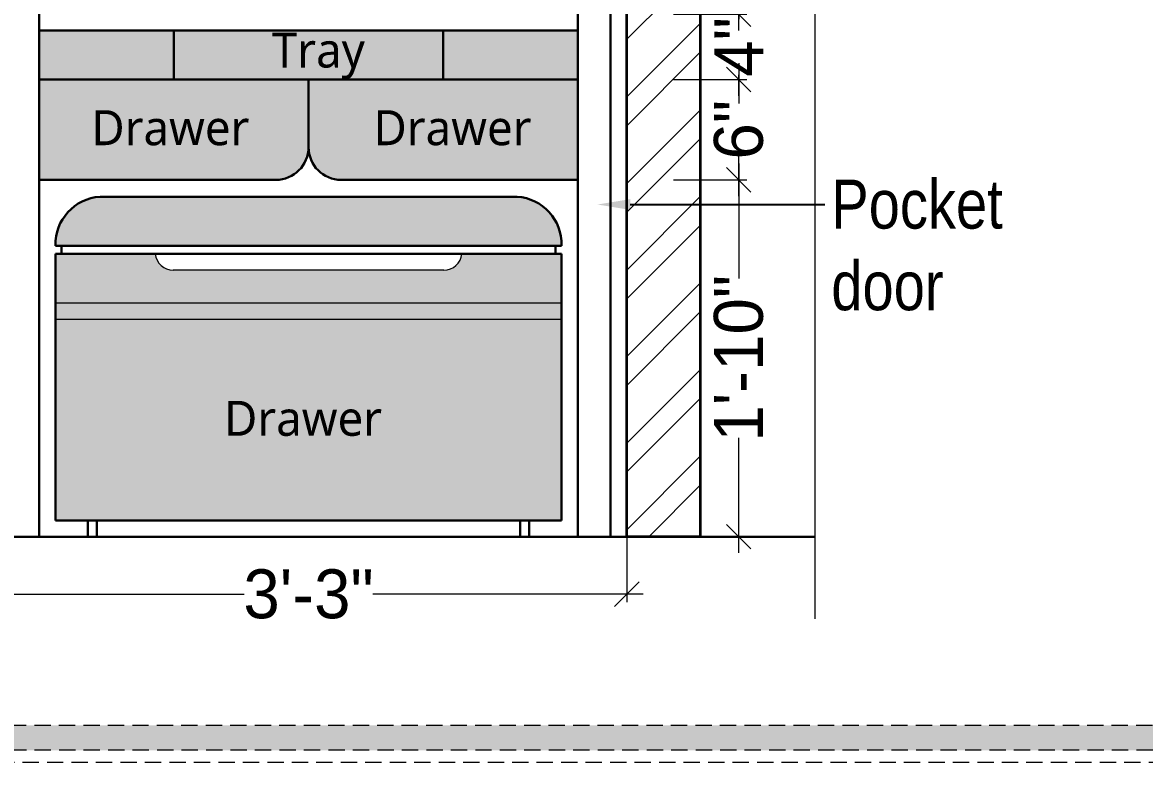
# Model space of a CAD drawing. Header units: millimetres. Extents: x 56222 to 3066687, y -650199 to -121287.
# Drawn here: x 140290.4 to 140359.2, y -185829.8 to -185784.5 of the extents above; entities that cross this region are included whole.
import ezdxf
from ezdxf import colors
from ezdxf.entities.mleader import LeaderData, LeaderLine
from ezdxf.math import Vec2, Vec3

# ---------------------------------------------------------------- set-up
doc = ezdxf.new("R2010")
doc.units = ezdxf.units.MM
doc.header["$MEASUREMENT"] = 0
doc.header["$PDMODE"] = 35
doc.linetypes.add('DASHED', pattern=[0.75, 0.5, -0.25])
doc.linetypes.add('DASHEDX2', pattern=[1.5, 1, -0.5])
doc.layers.get('Defpoints').update_dxf_attribs({"color": 220})
doc.layers.add('AR HATCH-7', color=7, linetype='Continuous')
for name, color, linetype, lineweight in [('Dimension', 10, 'DASHEDX2', 20), ('FURNITURE', 32, 'Continuous', 9), ('furniture dimensions', 1, 'DASHED', 0), ('SECTION ( SLAB PLine )', 104, 'Continuous', 30), ('Text', 7, 'Continuous', 15), ('wall', 7, 'Continuous', 30)]:
    doc.layers.add(name, color=color, linetype=linetype, lineweight=lineweight)
doc.layers.add('hatch', color=250, linetype='Continuous', lineweight=9, transparency=0.5)
doc.styles.add('century g', font='GOTHIC.TTF')
doc.styles.get("Standard").update_dxf_attribs({"font": 'arial.ttf', "height": 6})
doc.styles.add('style4', font='ARIALN.TTF')
doc.dimstyles.new('Archana', dxfattribs={"dimtxt": 2, "dimasz": 0.75, "dimexe": 0.5, "dimexo": 0.5, "dimgap": 0, "dimtad": 0, "dimzin": 0, "dimdsep": 46, "dimlunit": 4, "dimtxsty": 'century g', "dimblk": 'OBLIQUE', "dimcen": 0, "dimdle": 1, "dimclrd": 256, "dimclre": 256, "dimclrt": 256, "dimadec": 0, "dimazin": 0, "dimtfac": 1, "dimtofl": 0, "dimtmove": 1, "dimatfit": 3, "dimfxl": 1, "dimfxlon": 1, "dimtolj": 1, "dimtzin": 0, "dimlwd": -1, "dimlwe": -1, "dimarcsym": 0})

# ---------------------------------------------------------------- blocks, each defined once
blk = doc.blocks.new('_Oblique')
at = {"layer": 'wall', "color": 0, "lineweight": -2}
blk.add_line((-0.5, -0.5), (0.5, 0.5), dxfattribs=at)
blk = doc.blocks.new('*D222')
at = {"layer": 'Defpoints', "color": 0, "linetype": 'Continuous', "lineweight": 30, "transparency": 16777216}
for p in [(140288.4720132948, -185813.0019405521), (140327.4732793851, -185813.0019405521), (140327.4732793851, -185819.5243678617)]:
    blk.add_point(p, dxfattribs=at)
at = {"layer": 'furniture dimensions', "color": 5, "linetype": 'ByBlock', "transparency": 16777216}
blk.add_line((140288.4720132948, -185815.5243678617), (140288.4720132948, -185820.0243678617), dxfattribs=at)
at = {"layer": 'furniture dimensions', "color": 5, "linetype": 'Continuous', "transparency": 16777216}
for p, q in [((140327.4732793851, -185815.5243678617), (140327.4732793851, -185820.0243678617)), ((140287.4720132948, -185819.5243678617), (140304.0283907315, -185819.5243678617)), ((140328.4732793851, -185819.5243678617), (140311.9169019484, -185819.5243678617))]:
    blk.add_line(p, q, dxfattribs=at)
at = {"layer": 'furniture dimensions', "color": 5, "linetype": 'Continuous', "transparency": 16777216, "xscale": 1.5, "yscale": 1.5, "zscale": 1.5, "rotation": 180}
blk.add_blockref('_Oblique', (140288.4720132948, -185819.5243678617), dxfattribs=at)
at = {"layer": 'furniture dimensions', "color": 5, "linetype": 'Continuous', "transparency": 16777216, "xscale": 1.5, "yscale": 1.5, "zscale": 1.5}
blk.add_blockref('_Oblique', (140327.4732793851, -185819.5243678617), dxfattribs=at)
at = {"layer": 'furniture dimensions', "linetype": 'Continuous', "lineweight": 0, "transparency": 16777216, "insert": (140307.97264634, -185819.5243678617), "char_height": 3, "attachment_point": 5, "style": 'century g'}
blk.add_mtext('\\A1;3\'-3"', dxfattribs=at)
blk = doc.blocks.new('*D223')
at = {"layer": 'Defpoints', "color": 0, "linetype": 'Continuous', "lineweight": 30, "transparency": 16777216}
for p in [(140324.4732793852, -185794.1408532199), (140334.3274650398, -185794.1408532199), (140324.4732793852, -185816.0019405521)]:
    blk.add_point(p, dxfattribs=at)
at = {"layer": 'furniture dimensions', "color": 5, "linetype": 'Continuous', "transparency": 16777216}
for p, q in [((140334.3274650398, -185793.1408532199), (140334.3274650398, -185800.193082814)), ((140330.3274650398, -185794.1408532199), (140334.8274650398, -185794.1408532199)), ((140334.3274650398, -185817.0019405521), (140334.3274650398, -185809.9497109581))]:
    blk.add_line(p, q, dxfattribs=at)
at = {"layer": 'furniture dimensions', "color": 5, "linetype": 'ByBlock', "transparency": 16777216}
blk.add_line((140330.3274650398, -185816.0019405521), (140334.8274650398, -185816.0019405521), dxfattribs=at)
at = {"layer": 'furniture dimensions', "color": 5, "linetype": 'Continuous', "transparency": 16777216, "xscale": 1.5, "yscale": 1.5, "zscale": 1.5}
for p, rotation in [((140334.3274650398, -185794.1408532199), 90), ((140334.3274650398, -185816.0019405521), 270)]:
    blk.add_blockref('_Oblique', p, dxfattribs=dict(at, rotation=rotation))
at = {"layer": 'furniture dimensions', "linetype": 'Continuous', "lineweight": 0, "transparency": 16777216, "insert": (140334.3274650398, -185805.071396886), "char_height": 3, "attachment_point": 5, "rotation": 90, "style": 'century g'}
blk.add_mtext('\\A1;1\'-10"', dxfattribs=at)
blk = doc.blocks.new('*D224')
at = {"layer": 'Defpoints', "color": 0, "linetype": 'Continuous', "lineweight": 30, "transparency": 16777216}
for p in [(140324.4732793852, -185787.9938228963), (140334.3274650399, -185787.9938228963), (140324.4732793852, -185794.1408532199)]:
    blk.add_point(p, dxfattribs=at)
at = {"layer": 'furniture dimensions', "color": 5, "linetype": 'Continuous', "transparency": 16777216}
for p, q in [((140334.3274650399, -185786.9938228963), (140334.3274650399, -185789.4541497508)), ((140330.3274650399, -185787.9938228963), (140334.8274650399, -185787.9938228963)), ((140334.3274650399, -185795.1408532199), (140334.3274650399, -185792.6805263654))]:
    blk.add_line(p, q, dxfattribs=at)
at = {"layer": 'furniture dimensions', "color": 5, "linetype": 'ByBlock', "transparency": 16777216}
blk.add_line((140330.3274650399, -185794.1408532199), (140334.8274650399, -185794.1408532199), dxfattribs=at)
at = {"layer": 'furniture dimensions', "color": 5, "linetype": 'Continuous', "transparency": 16777216, "xscale": 1.5, "yscale": 1.5, "zscale": 1.5}
for p, rotation in [((140334.3274650399, -185787.9938228963), 90), ((140334.3274650399, -185794.1408532199), 270)]:
    blk.add_blockref('_Oblique', p, dxfattribs=dict(at, rotation=rotation))
at = {"layer": 'furniture dimensions', "linetype": 'Continuous', "lineweight": 0, "transparency": 16777216, "insert": (140334.3274650399, -185791.0673380581), "char_height": 3, "attachment_point": 5, "rotation": 90, "style": 'century g'}
blk.add_mtext('\\A1;6"', dxfattribs=at)
blk = doc.blocks.new('*D225')
at = {"layer": 'Defpoints', "color": 0, "linetype": 'Continuous', "lineweight": 30, "transparency": 16777216}
for p in [(140324.4732793852, -185783.9938228963), (140334.3274650401, -185783.9938228963), (140324.4732793852, -185787.9938228963)]:
    blk.add_point(p, dxfattribs=at)
at = {"layer": 'furniture dimensions', "color": 5, "linetype": 'Continuous', "transparency": 16777216}
for p, q in [((140334.3274650401, -185782.9938228963), (140334.3274650401, -185784.2929391437)), ((140330.3274650401, -185783.9938228963), (140334.8274650401, -185783.9938228963)), ((140334.3274650401, -185788.9938228963), (140334.3274650401, -185787.6947066488))]:
    blk.add_line(p, q, dxfattribs=at)
at = {"layer": 'furniture dimensions', "color": 5, "linetype": 'ByBlock', "transparency": 16777216}
blk.add_line((140330.3274650401, -185787.9938228963), (140334.8274650401, -185787.9938228963), dxfattribs=at)
at = {"layer": 'furniture dimensions', "color": 5, "linetype": 'Continuous', "transparency": 16777216, "xscale": 1.5, "yscale": 1.5, "zscale": 1.5}
for p, rotation in [((140334.3274650401, -185783.9938228963), 90), ((140334.3274650401, -185787.9938228963), 270)]:
    blk.add_blockref('_Oblique', p, dxfattribs=dict(at, rotation=rotation))
at = {"layer": 'furniture dimensions', "linetype": 'Continuous', "lineweight": 0, "transparency": 16777216, "insert": (140334.32746504, -185785.9938228963), "char_height": 3, "attachment_point": 5, "rotation": 90, "style": 'century g'}
blk.add_mtext('\\A1;4"', dxfattribs=at)
blk = doc.blocks.new('*D226')
at = {"layer": 'Defpoints', "color": 0, "linetype": 'Continuous', "lineweight": 30, "transparency": 16777216}
for p in [(140319.9732793852, -185781.9938228963), (140334.3274672606, -185781.9938228963), (140319.9732793852, -185783.9938251168)]:
    blk.add_point(p, dxfattribs=at)
at = {"layer": 'furniture dimensions', "color": 5, "linetype": 'Continuous', "transparency": 16777216}
for p, q in [((140334.3274672606, -185784.9938251168), (140334.3274672606, -185780.9938228963)), ((140334.3274672606, -185782.9938240065), (140339.4406555679, -185781.4598675143)), ((140330.3274672606, -185781.9938228963), (140334.8274672606, -185781.9938228963))]:
    blk.add_line(p, q, dxfattribs=at)
at = {"layer": 'furniture dimensions', "color": 5, "linetype": 'ByBlock', "transparency": 16777216}
blk.add_line((140330.3274672606, -185783.9938251168), (140334.8274672606, -185783.9938251168), dxfattribs=at)
at = {"layer": 'furniture dimensions', "color": 5, "linetype": 'Continuous', "transparency": 16777216, "xscale": 1.5, "yscale": 1.5, "zscale": 1.5}
for p, rotation in [((140334.3274672606, -185781.9938228963), 90), ((140334.3274672606, -185783.9938251168), 270)]:
    blk.add_blockref('_Oblique', p, dxfattribs=dict(at, rotation=rotation))
at = {"layer": 'furniture dimensions', "linetype": 'Continuous', "lineweight": 0, "transparency": 16777216, "insert": (140339.4406555678, -185779.7681611921), "char_height": 3, "attachment_point": 5, "rotation": 90, "style": 'century g'}
blk.add_mtext('\\A1;2"', dxfattribs=at)

msp = doc.modelspace()

# ---------------------------------------------------------------- hatches: boundary and pattern name
at = {"layer": 'AR HATCH-7', "lineweight": 18, "true_color": 0x939598, "transparency": 33554687}
h = msp.add_hatch(dxfattribs=at)
h.set_pattern_fill('ANSI32', color=252, scale=10)
h.set_pattern_definition([(45, (1095.819038169924, -1604.211956396291), (-2.651650429449553, 2.651650429449553), []), (45, (1097.586805119936, -1604.211956396291), (-2.651650429449553, 2.651650429449553), [])])
h.paths.add_polyline_path([(140331.9732793851, -185705.0019405523), (140327.4732793851, -185705.0019405523), (140327.4732793851, -185731.5041841063), (140331.9732793851, -185731.5041841063)])
h.paths.add_polyline_path([(140331.9732793851, -185731.5041841063), (140327.4732793851, -185731.5041841063), (140327.4732793851, -185751.6523572577), (140331.9732793851, -185751.6523572577)])
h.paths.add_polyline_path([(140331.9732793851, -185751.6523572577), (140327.4732793851, -185751.6523572577), (140327.4732793851, -185762.96294803), (140331.9732793851, -185762.96294803)])
h.paths.add_polyline_path([(140331.9732793851, -185762.96294803), (140327.4732793851, -185762.96294803), (140327.4732793851, -185816.0019405521), (140331.9732793851, -185816.0019405521)])
at = {"layer": 'Dimension', "true_color": 0xd39e00}
h = msp.add_hatch(color=42, dxfattribs=at)
h.paths.add_polyline_path([(140245.8905274355, -185829.0848027193), (140461.691936479, -185829.0848027193), (140461.691936479, -185677.1875039866), (140245.8905274355, -185677.1875039866)])
h.paths.add_polyline_path([(140247.4050639328, -185827.5702662222), (140460.1773999818, -185827.5702662222), (140460.1773999818, -185678.7020404837), (140247.4050639328, -185678.7020404837)], flags=16)
at = {"layer": 'FURNITURE', "lineweight": 30, "true_color": 0xe7e9e7, "transparency": 33554687}
h = msp.add_hatch(color=254, dxfattribs=at)
h.dxf.hatch_style = 1
h.paths.add_polyline_path([(140299.7223298174, -185784.9938228962), (140291.4720132948, -185784.9938228962), (140291.4720132948, -185787.9938228962), (140299.7223298174, -185787.9938228962)])
h.paths.add_polyline_path([(140324.4732793851, -185784.9938228962), (140316.2229628626, -185784.9938228962), (140316.2229628626, -185787.9938228962), (140324.4732793851, -185787.9938228962)])
h = msp.add_hatch(color=254, dxfattribs=at)
h.dxf.hatch_style = 1
h.paths.add_polyline_path([(140316.2229628626, -185784.9938228962), (140299.7223298174, -185784.9938228962), (140299.7223298174, -185787.9938228962), (140307.97264634, -185787.9938228962), (140316.2229628626, -185787.9938228962)])
at = {"layer": 'FURNITURE', "lineweight": 30, "true_color": 0xf1e8df, "transparency": 33554687}
h = msp.add_hatch(color=254, dxfattribs=at)
h.dxf.hatch_style = 1
h.paths.add_polyline_path([(140324.4732793851, -185787.9938228962), (140307.97264634, -185787.9938228962), (140307.97264634, -185792.1408532198, 0.4142135623730949), (140309.97264634, -185794.1408532198), (140324.4732793851, -185794.1408532198)])
h.paths.add_polyline_path([(140307.97264634, -185787.9938228962), (140291.4720132948, -185787.9938228962), (140291.4720132948, -185794.1408532198), (140305.97264634, -185794.1408532198, 0.4142135623730951), (140307.97264634, -185792.1408532198)])
h = msp.add_hatch(color=254, dxfattribs=at)
h.dxf.hatch_style = 1
h.paths.add_polyline_path([(140320.7471640784, -185795.1733731123), (140295.196325661, -185795.1733731123, 0.4044422341020032), (140292.4702103539, -185798.1733731122), (140292.8317561271, -185798.1733731122), (140323.4732793852, -185798.1733731123, 0.4044422340623723)])
at = {"layer": 'FURNITURE', "lineweight": 30, "true_color": 0xc8a668, "transparency": 33554559}
h = msp.add_hatch(color=43, dxfattribs=at)
h.dxf.hatch_style = 1
h.paths.add_polyline_path([(140323.4732793851, -185801.6733731122), (140292.4702103538, -185801.6733731122), (140292.4702103538, -185815.0019405521), (140323.4732793851, -185815.0019405521)])
edge = h.paths.add_edge_path()
edge.add_line((140323.4732793851, -185798.6733731122), (140323.1117336119, -185798.6733731122))
edge.add_line((140323.1117336119, -185798.6733731122), (140317.3724651849, -185798.6733731122))
edge.add_arc((140316.2586438037, -185798.5530740776), 1.120299034649114, 270, 353.8356259225675, ccw=False)
edge.add_line((140316.2586438037, -185799.6733731123), (140299.6848459346, -185799.6733731123))
edge.add_arc((140299.6848459346, -185798.5530740776), 1.12029903466464, 186.1643740774325, 270, ccw=False)
edge.add_line((140298.5710245533, -185798.6733731122), (140292.4702103538, -185798.6733731122))
edge.add_line((140292.4702103538, -185798.6733731122), (140292.4702103538, -185801.6733731122))
edge.add_line((140292.4702103538, -185801.6733731122), (140323.4732793851, -185801.6733731122))
edge.add_line((140323.4732793851, -185801.6733731122), (140323.4732793851, -185798.6733731122))
h.paths.add_polyline_path([(140302.1731956642, -185811.0791860677), (140312.8360922875, -185811.0791860677)], flags=16)

# ---------------------------------------------------------------- linework, layer by layer
at = {"layer": 'Dimension', "color": 42, "true_color": 0xd39e00, "elevation": -0.129321579205486}
for points in [[(140245.1332591869, -185676.4302357379), (140462.4492047276, -185676.4302357379), (140462.4492047276, -185829.842070968), (140245.1332591869, -185829.842070968)], [(140245.8905274355, -185677.1875039866), (140461.691936479, -185677.1875039866), (140461.691936479, -185829.0848027193), (140245.8905274355, -185829.0848027193)], [(140247.4050639328, -185678.7020404837), (140460.1773999818, -185678.7020404837), (140460.1773999818, -185827.5702662222), (140247.4050639328, -185827.5702662222)]]:
    msp.add_lwpolyline(points, close=True, dxfattribs=at)
at = {"layer": 'FURNITURE', "lineweight": 30}
for p, q in [((140291.4720132948, -185784.9938228962), (140324.4732793851, -185784.9938228962)), ((140299.7223298174, -185784.9938228962), (140299.7223298174, -185787.9938228962)), ((140316.2229628626, -185784.9938228962), (140316.2229628626, -185787.9938228962)), ((140291.4720132948, -185787.9938228962), (140313.9739124303, -185787.9938228962)), ((140320.7471640785, -185795.1733731123), (140295.1963256611, -185795.1733731123)), ((140323.4732793852, -185798.1733731123), (140292.4702103539, -185798.1733731122)), ((140292.4702103538, -185815.0019405521), (140292.4702103538, -185798.6733731123)), ((140323.4732793852, -185798.6733731123), (140292.4702103539, -185798.6733731122)), ((140323.4732793851, -185815.0019405521), (140323.4732793851, -185798.6733731123)), ((140292.4702103538, -185815.0019405521), (140323.4732793851, -185815.0019405521)), ((140291.4720132948, -185816.0019405521), (140324.4732793851, -185816.0019405521))]:
    msp.add_line(p, q, dxfattribs=at)
at = {"layer": 'FURNITURE', "lineweight": 13}
for p, q in [((140316.2586438037, -185799.6733731123), (140299.6848459346, -185799.6733731122)), ((140292.4702103538, -185802.6733731122), (140323.4732793851, -185802.6733731123))]:
    msp.add_line(p, q, dxfattribs=at)
at = {"layer": 'FURNITURE', "lineweight": 0}
msp.add_lwpolyline([(140288.4720132948, -185709.001940554), (140327.4732793851, -185709.001940554), (140327.4732793851, -185816.0019405521), (140288.4720132948, -185816.0019405521)], close=True, dxfattribs=at)
at = {"layer": 'FURNITURE', "lineweight": 30}
for points in [[(140288.4720132948, -185709.001940554), (140327.4732793851, -185709.001940554), (140327.4732793851, -185816.0019405521), (140288.4720132948, -185816.0019405521)], [(140294.4463315361, -185816.0019405521), (140294.9995827178, -185816.0019405521), (140294.9995827178, -185815.0019405521), (140294.4463315361, -185815.0019405521)], [(140321.4971582028, -185816.0019405521), (140320.9439070211, -185816.0019405521), (140320.9439070211, -185815.0019405521), (140321.4971582028, -185815.0019405521)]]:
    msp.add_lwpolyline(points, close=True, dxfattribs=at)
for points in [[(140291.4720132948, -185816.0019405521), (140291.4582762829, -185718.6602306047, -0.4548454623224002), (140295.4720132948, -185714.0019405539), (140320.4732793851, -185714.0019405539, -0.4350856163255921), (140324.4732793851, -185718.3200604485), (140324.4732793851, -185816.0019405521)], [(140291.4720132948, -185787.9938228962), (140307.97264634, -185787.9938228962), (140307.97264634, -185792.1408532198, -0.4142135623730951), (140305.97264634, -185794.1408532198), (140291.4720132948, -185794.1408532198)], [(140324.4732793851, -185787.9938228962), (140307.97264634, -185787.9938228962), (140307.97264634, -185792.1408532198, 0.4142135623730951), (140309.97264634, -185794.1408532198), (140324.4732793851, -185794.1408532198)]]:
    msp.add_lwpolyline(points, format="xyb", dxfattribs=at)
for points in [[(140327.4732793851, -185720.001940553), (140327.4732793851, -185816.0019405521)], [(140326.4732793851, -185727.3974505858), (140326.4732793851, -185816.0019405521)], [(140292.4702103538, -185798.6733731122), (140292.8317561271, -185798.6733731122), (140292.8317561271, -185798.1733731122), (140292.4702103538, -185798.1733731122)], [(140323.4732793852, -185798.6733731122), (140323.1117336119, -185798.6733731122), (140323.1117336119, -185798.1733731122), (140323.4732793852, -185798.1733731122)]]:
    msp.add_lwpolyline(points, dxfattribs=at)
at = {"layer": 'FURNITURE', "lineweight": 13}
msp.add_lwpolyline([(140292.4702103538, -185801.6733731122), (140323.4732793851, -185801.6733731122), (140323.4732793851, -185815.0019405521), (140292.4702103538, -185815.0019405521)], close=True, dxfattribs=at)
at = {"layer": 'FURNITURE', "lineweight": 30}
for centre, start, end in [((140295.3843420708, -185798.0828420278), 93.69744070226213, 181.7793915407007), ((140320.5591476682, -185798.0828420278), 358.2206084592993, 86.30255929773789)]:
    msp.add_arc(centre, 2.915537607560745, start, end, dxfattribs=at)
at = {"layer": 'FURNITURE', "lineweight": 13}
for centre, start, end in [((140299.6848459346, -185798.5530740776), 186.1643740803582, 270), ((140316.2586438037, -185798.5530740776), 270.0000000016675, 353.8356259196418)]:
    msp.add_arc(centre, 1.12029903466464, start, end, dxfattribs=at)
at = {"layer": 'furniture dimensions', "lineweight": 0}
msp.add_line((140283.0286990295, -185816.0019405521), (140327.4732793851, -185816.0019405521), dxfattribs=at)
at = {"layer": 'hatch', "lineweight": 35, "transparency": 33554687}
msp.add_lwpolyline([(140327.4732793851, -185705.001940553), (140331.9732793851, -185705.001940553), (140331.9732793851, -185816.0019405521), (140327.4732793851, -185816.0019405521)], close=True, dxfattribs=at)
at = {"layer": 'SECTION ( SLAB PLine )', "color": 1}
msp.add_line((140283.0286990295, -185816.0019405521), (140339.000373103, -185816.0019405521), dxfattribs=at)
at = {"layer": 'Text', "color": 251, "linetype": 'Continuous', "lineweight": 0, "true_color": 0x636466}
msp.add_lwpolyline([(140339.000373103, -185683.8612015546), (140339.000373103, -185750.0465678874), (140337.7394090666, -185750.8272600507), (140340.1734650811, -185751.0772600507), (140339.000373103, -185751.9142429144), (140339.000373103, -185821.0433185479)], dxfattribs=at)

# ---------------------------------------------------------------- texts
at = {"layer": 'Text', "ltscale": 20, "char_height": 2.143647067667527, "width": 19.10275219505951, "attachment_point": 1}
for s, insert in [('\\pxqc;{\\fMalgun Gothic|b0|i0|c0|p34;\\C1;Tray}', (140299.0249068048, -185785.1132366305)), ('\\pxqc;{\\fMalgun Gothic|b0|i0|c0|p34;\\C1;Drawer}', (140289.9582247929, -185789.8714786106)), ('\\pxqc;{\\fMalgun Gothic|b0|i0|c0|p34;\\C1;Drawer}', (140307.2426733698, -185789.8714786106)), ('\\pxqc;{\\fMalgun Gothic|b0|i0|c0|p34;\\C1;Drawer}', (140298.086517679, -185807.6787676553))]:
    msp.add_mtext(s, dxfattribs=dict(at, insert=insert))

# ---------------------------------------------------------------- dimensions: what is measured, and where the dimension line sits
at = {"layer": 'furniture dimensions', "color": 5, "linetype": 'Continuous', "lineweight": 0}
for base, p1, p2, picture, middle in [((140334.3274672606, -185781.9938228963), (140319.9732793851, -185783.9938251167), (140319.9732793851, -185781.9938228962), '*D226', (140339.4406555678, -185781.4598675143)), ((140334.3274650401, -185783.9938228963), (140324.4732793851, -185787.9938228962), (140324.4732793851, -185783.9938228962), '*D225', (140334.32746504, -185785.9938228963)), ((140334.3274650399, -185787.9938228963), (140324.4732793851, -185794.1408532198), (140324.4732793851, -185787.9938228962), '*D224', (140334.3274650399, -185791.0673380581)), ((140334.3274650398, -185794.1408532199), (140324.4732793851, -185816.0019405521), (140324.4732793851, -185794.1408532198), '*D223', (140334.3274650398, -185805.071396886))]:
    dim = msp.add_linear_dim(base=base, p1=p1, p2=p2, angle=90, dimstyle='Archana', override={"dimtxt": 3, "dimasz": 1.5, "dimdec": 0, "dimclrd": 5, "dimclre": 5, "dimfxl": 4}, dxfattribs=at)
    dim.commit()
    dim.dimension.update_dxf_attribs({"geometry": picture, "text_midpoint": middle})
dim = msp.add_linear_dim(base=(140327.4732793851, -185819.5243678617), p1=(140288.4720132948, -185813.0019405521), p2=(140327.4732793851, -185813.0019405521), dimstyle='Archana', override={"dimtxt": 3, "dimasz": 1.5, "dimdec": 0, "dimclrd": 5, "dimclre": 5, "dimfxl": 4}, dxfattribs=at)
dim.commit()
dim.dimension.update_dxf_attribs({"geometry": '*D222', "text_midpoint": (140307.97264634, -185819.5243678617)})

# ---------------------------------------------------------------- leaders
at = {"layer": 'Text', "color": 1, "lineweight": 0, "ltscale": 20}
ml = msp.add_multileader_mtext('Standard', dxfattribs=at)
ml.set_content('Pocket \\Pdoor', color=1, style='style4')
ml.set_leader_properties()
ml.build(insert=Vec2(0, 0))
ml.multileader.update_dxf_attribs({"dogleg_length": 2.024561314337916, "arrow_head_size": 2})
ctx = ml.context
ctx.base_point, ctx.char_height, ctx.arrow_head_size, ctx.landing_gap_size, ctx.plane_origin = Vec3(140339.5994436225, -185795.6499258463), 3, 2, 0.4, Vec3(140272.5639475592, -185795.6499258463)
notes = []
notes.append((ctx, [(0, (1, 1, 0), (140337.5748823082, -185795.6499258463), (1, 0), 2.024561314337916, [(0, [(140325.6782433035, -185795.6499258463)], 0, [])])]))
ctx.mtext.insert = Vec3(140339.9994436225, -185794.1253692297)
for ctx, leaders in notes:
    for number, flags, end, landing, length, lines in leaders:
        leader = LeaderData()
        leader.index, (leader.has_last_leader_line, leader.has_dogleg_vector, leader.attachment_direction) = number, flags
        leader.last_leader_point, leader.dogleg_vector, leader.dogleg_length = Vec3(end), Vec3(landing), length
        for number, points, colour, breaks in lines:
            line = LeaderLine()
            line.index, line.vertices, line.color, line.breaks = number, Vec3.list(points), colors.encode_raw_color(colour), breaks
            leader.lines.append(line)
        ctx.leaders.append(leader)

doc.saveas('drawing.dxf')
